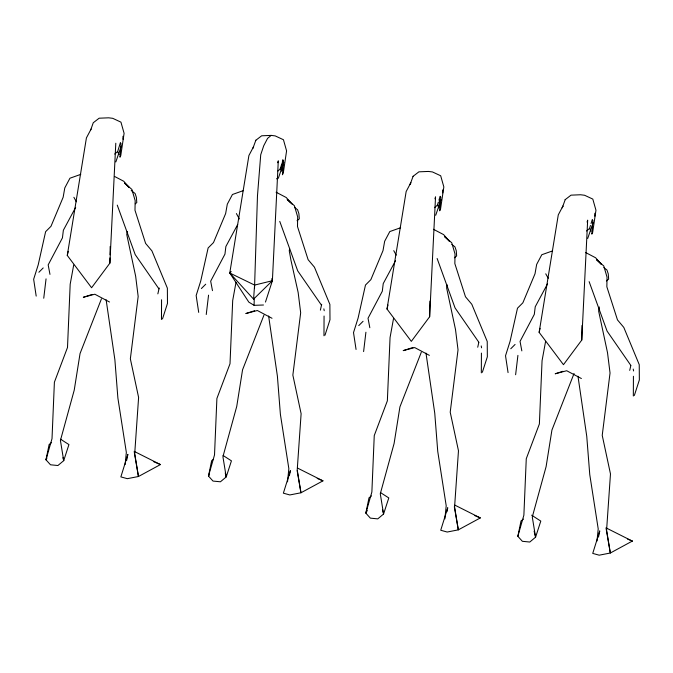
<?xml version="1.0" encoding="UTF-8"?>
<svg xmlns="http://www.w3.org/2000/svg" width="673" height="673" viewBox="0 0 673 673"><rect width="100%" height="100%" fill="white"/><g stroke="black" fill="none" stroke-linecap="round" stroke-linejoin="round"><path stroke-width="1.01" d="M161.47 319.507L161.562 299.754M323.974 335.785L324.066 316.024M481.33 372.859L481.422 353.106M633.335 396.018L633.428 376.266M91.099 129.065L86.413 137.915L67.275 255.429L91.587 287.75L109.892 263.126L109.985 257.91M110.036 254.781L110.179 246.427M413.113 176.259L410.101 184.511L410.841 182.694L406.156 191.536L387.017 309.05L411.329 341.371L429.635 316.756L429.904 301.1M565.236 199.578L562.233 207.831L562.965 206.014L558.279 214.864L539.14 332.369L563.461 364.69L581.758 340.075L582.01 325.463M263.48 305.004L254.083 305.332L254.259 298.24M254.52 288.12L257.473 195.818L260.729 154.74L263.732 145.738L267.56 138.394L271.152 135.399L275.19 135.896L283.442 139.732L286.58 150.887L283.283 173.054L282.441 174.77L283.543 161.234L282.904 160.224L282.298 162.185M109.892 263.126L115.798 143.223M265.473 302.059L272.388 280.717L278.294 160.813L277.713 162.731M429.635 316.756L435.54 196.853L434.96 198.771M581.758 340.075L587.664 220.172L587.083 222.09M231.209 271.539L229.771 273.011L253.578 299.14L254.596 285.083L229.771 273.011L248.909 155.497L253.595 146.647M282.231 162.832L281.651 170.917L280.279 168.208M439.587 199.906L439.006 207.991L437.635 205.29M281.92 168.057L281.651 170.917L282.887 159.678M125.128 464.538L126.339 452.382L117.884 398.054L114.89 359.828L106.115 299.729M287.531 481.826L288.843 468.652L280.389 414.324L277.394 376.098L268.62 316.007M444.887 518.908L446.199 505.734L437.744 451.406L434.75 413.18L425.975 353.089M596.993 541.05L598.213 528.894L589.758 474.566L586.755 436.34L577.981 376.241M43.745 298.232L46.05 278.874M206.249 314.51L208.554 295.144M363.605 351.584L365.91 332.226M515.619 374.743L517.916 355.386M90.687 129.982L93.261 122.747L99.15 118.204L108.664 117.817L112.702 118.313L120.947 122.15L124.093 133.304L120.787 155.471L119.954 157.188L121.047 143.643L120.408 142.642L117.691 151.459L114.713 154.058M413.003 176.376L418.892 171.834L428.407 171.438L432.445 171.935L440.689 175.771L443.835 186.934L440.529 209.093L439.696 210.817L440.79 197.273L440.15 196.272L438.939 200.184M565.127 199.696L571.015 195.153L580.53 194.758L584.568 195.254L592.812 199.09L595.958 210.254L592.652 232.412L591.819 234.137L592.921 220.593L592.274 219.591L591.071 223.512M127.29 231.47L126.76 234.541L135.652 276.224L138.167 296.499L130.352 358.835L138.604 397.423L134.718 453.585L138.453 476.509L127.315 478.671L120.862 476.896L127.87 454.359L126.65 460.458M289.617 248.766L289.264 250.81L290.955 260.249L298.156 292.494L300.671 312.768L292.856 375.105L301.117 413.702L297.222 469.855L300.957 492.779L289.827 494.949L283.375 493.174L290.383 470.629L289.365 475.71M447.15 284.83L446.62 287.893L455.512 329.577L458.027 349.851L450.212 412.187L458.473 450.775L454.586 506.937L458.313 529.861L447.183 532.032L440.731 530.248L447.738 507.711L446.922 511.774M599.332 306.964L598.634 311.052L607.517 352.736L610.041 373.01L602.226 435.347L610.478 473.935L606.592 530.097L610.327 553.021L599.189 555.183L592.736 553.408L599.744 530.871L598.524 536.97M73.694 265.027L70.185 284.208L67.502 347.47L54.395 382.205L52.014 438.636L45.974 459.794L50.5 464.791L57.92 465.523L63.708 460.66L68.932 444.584L60.578 439.208M236.013 282.307L232.698 300.486L230.006 363.748L216.899 398.475L214.519 454.906L208.487 476.072L213.005 481.069L220.424 481.792L226.221 476.938L231.436 460.854L223.083 455.478M393.554 318.379L390.054 337.56L387.362 400.822L374.255 435.557L371.875 491.988L365.843 513.146L370.36 518.143L377.78 518.875L383.576 514.012L388.792 497.936L380.438 492.56M545.567 341.539L542.059 360.72L539.376 423.982L526.269 458.717L523.88 515.148L517.848 536.305L522.374 541.302L529.786 542.034L535.582 537.172L540.798 521.095L531.62 515.182M517.848 536.305L521.011 520.969L523.451 519.093M157.852 293.874L159.19 288.01M320.365 310.144L321.694 304.289M477.721 347.226L478.831 342.338M629.726 370.386L630.837 365.498M67.275 255.429L68.225 251.366M387.017 309.05L387.968 304.995M539.14 332.369L540.091 328.315M281.693 164.145L280.187 169.041L277.949 170.992M438.342 202.144L437.433 205.088L434.455 207.688M590.465 225.463L589.556 228.408L586.578 231.007M162.496 318.935L167.476 303.439L167.367 288.137L151.93 250.903L145.604 243.399L134.987 210.262L135.172 200.638L131.883 189.416L124.648 183.191L128.863 187.22M325 335.204L329.989 319.717L329.879 304.415L314.442 267.181L308.116 259.677L297.491 226.532L297.676 216.916L294.387 205.694L287.161 199.469L290.669 202.825M482.356 372.287L487.345 356.791L487.235 341.497L471.798 304.263L465.472 296.759L454.847 263.614L455.032 253.999L451.743 242.768L444.517 236.543L449.429 241.245L443.608 234.608L433.454 229.291M634.361 395.446L639.35 379.951L639.241 364.648L623.804 327.415L617.478 319.911L606.853 286.774L607.038 277.15L603.757 265.928L596.522 259.702L601.435 264.405L595.613 257.767L585.46 252.451M115.832 161.941L121.283 146.066M283.787 162.344L278.344 178.21L276.561 178.816M435.7 215.293L441.143 199.418M587.706 238.452L593.157 222.578M252.855 148.472L255.866 140.22M101.43 298.888L80.053 353.535L74.223 390.163L60.419 440.47L63.708 460.66L62.976 457.657M263.942 315.157L242.558 369.805L236.736 406.433L222.923 456.74L226.221 476.938L225.236 472.926M421.298 352.24L399.922 406.887L394.092 443.515L380.279 493.822L383.576 514.012L382.592 509.999M574.044 373.515L551.927 430.047L546.097 466.675L532.284 516.973L535.582 537.172L534.11 531.157M75.662 207.351L63.363 230.242L62.438 237.863L48.17 264.893L49.97 274.374M237.678 224.546L225.876 246.511L224.95 254.133L210.674 281.171L212.475 290.643M395.531 260.703L383.231 283.594L382.306 291.216L368.03 318.245L369.83 327.726M547.536 283.863L535.237 306.753L534.312 314.375L520.044 341.404L521.836 350.885M46.942 458.019L45.974 459.794L49.146 444.458L51.577 442.582M209.454 474.288L208.487 476.072L211.65 460.727L213.274 459.482M367.29 510.487L365.843 513.146L369.006 497.81L371.446 495.934M38.899 272.254L43.198 267.938M201.404 288.524L205.711 284.208M358.759 325.606L363.067 321.29M510.765 348.765L515.072 344.45M253.578 299.14L272.388 280.717L271.656 278.757M135.29 203.826L136.796 202.573L136.375 197.332L135.071 193.488L131.227 190.484M297.045 220.727L299.3 218.851L298.888 213.61L297.575 209.757L294.505 207.36M454.401 257.801L456.656 255.933L456.244 250.684L454.931 246.84L451.861 244.442M606.407 280.961L608.661 279.085L608.249 273.844L606.945 269.999L603.866 267.602M255.757 140.329L261.646 135.795L271.152 135.399M134.12 451.339L160.452 464.572L138.453 476.509L134.289 452.349M297.533 468.072L322.964 480.85L300.957 492.779L297.146 470.637M454.889 505.145L480.32 517.924L458.313 529.861L454.325 506.71M632.326 541.084L610.327 553.021L605.986 527.851L632.326 541.084L627.547 539.073M92.092 294.463L83.326 297.273L94.834 294.227L109.514 302.009M254.596 310.741L245.838 313.551L257.347 310.505L272.018 318.279M412.928 347.504L403.194 350.625L414.703 347.579L429.374 355.361M562.99 371.286L555.2 373.784L566.708 370.739L581.379 378.52M80.768 174.374L69.933 178.219L64.793 187.918L63.144 197.273L50.988 226.305L45.613 231.689L38.218 264.8L33.65 279.253L36.191 296.103M243.273 190.644L232.437 194.497L227.297 204.197L225.648 213.551L213.501 242.574L208.125 247.967L200.722 281.07L196.154 295.523L198.703 312.381M400.628 227.726L389.793 231.571L384.653 241.279L383.004 250.625L370.857 279.657L365.481 285.041L358.078 318.152L353.51 332.605L356.059 349.455M552.634 250.886L541.799 254.731L536.659 264.43L535.01 273.785L522.862 302.816L517.487 308.2L510.084 341.304L505.524 355.765L508.065 372.615M254.596 285.083L272.388 280.717M474.583 515.51L480.32 517.924M317.227 478.436L322.964 480.85M153.772 461.754L160.452 464.572M276.098 192.217L286.252 197.526L292.074 204.163M114.511 176.419L123.739 181.256L128.922 187.153M254.083 305.332L248.825 302.127L229.771 273.011M630.794 365.363L607.071 331.099L589.127 281.642M478.789 342.204L455.066 307.948L437.122 258.482M321.433 305.13L297.71 270.866L279.766 221.4M158.929 288.852L135.197 254.587L117.253 205.13M545.753 273.802L548.234 278.286M393.747 250.642L396.229 255.134M236.391 213.568L239.361 218.952M73.887 197.29L76.36 201.782M589.641 228.45L591.012 231.15M117.767 151.938L119.138 154.639M633.217 369.09L633.596 370.966M481.212 345.93L481.582 347.806M323.856 308.857L324.226 310.724M594.823 213.24L594.873 216.21M442.699 189.921L442.75 192.89M122.957 136.291L123.008 139.261"/></g></svg>
